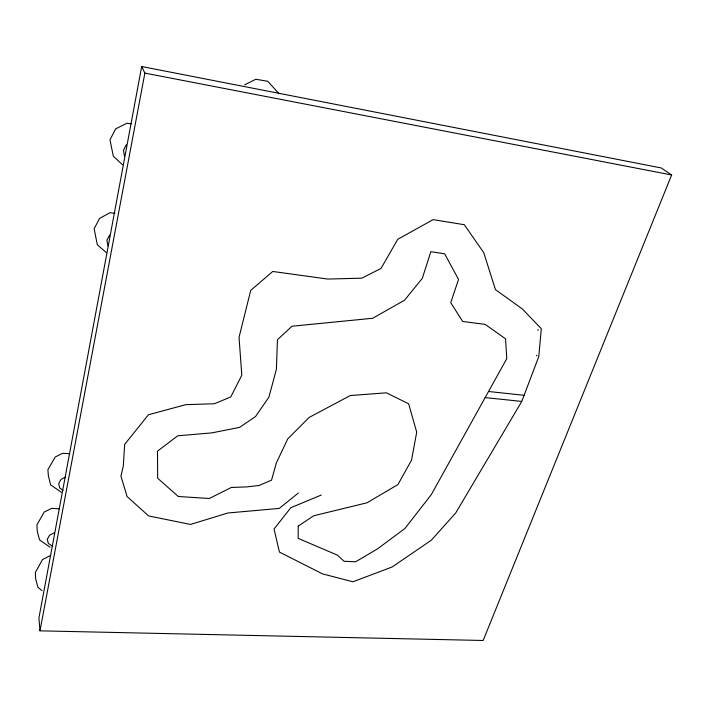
<?xml version="1.0" encoding="UTF-8"?>
<svg xmlns="http://www.w3.org/2000/svg" width="707" height="707" viewBox="0 0 707 707"><rect width="100%" height="100%" fill="white"/><g stroke="black" fill="none" stroke-linecap="round" stroke-linejoin="round"><path stroke-width="1.06" d="M141.683 66.52L38.92 617.945L39.99 630.838L483.155 640.48L671.65 174.974L661.222 167.948L141.683 66.52L144.873 73.095L39.99 630.838M321.287 495.033L290.789 507.741L274.042 529.013L279.442 552.079L322.48 573.872L352.952 581.79L392.093 566.996L431.305 540.236L455.723 512.964L521.766 401.435L538.769 356.637L541.315 328.684L522.296 308.924L495.448 289.64L483.765 252.726L464.296 224.711L433.108 219.63L397.741 239.311L381.011 268.457L361.754 278.187L327.774 279.053L272.752 271.461L250.729 290.374L239.037 337.327L241.803 375.205L230.774 396.963L214.38 403.75L185.773 404.669L148.443 414.753L124.679 444.358L123.274 466.293L120.924 476.085L127.101 496.579L148.62 515.924L190.501 524.444L227.822 512.999L279.274 508.404L298.372 493.018M126.323 144.785L123.451 150.291L124.494 156.335M109.62 235.086L106.881 240.247L107.932 245.824M536.348 355.842L536.958 355.241M537.691 330.222L538.425 329.754M65.212 477.243L61.085 479.319L58.681 483.606L59.759 488.024L63.047 490.313M54.421 532.742L49.587 535.181L47.263 539.273L48.341 543.444L52.371 546.104M49.72 555.808L42.464 559.626L35.35 572.458L35.73 579.183L37.904 587.234L41.978 590.645M244.64 84.849L255.837 79.255L267.794 81.296L278.929 93.589M69.728 453.691L62.543 453.311L55.27 456.969L47.89 469.651L48.394 475.882L50.612 484.869L61.385 492.275M485.152 397.59L521.766 401.435M488.537 391.492L524.09 395.301M59.317 508.801L51.602 508.395L44.179 512.08L36.905 524.868L37.303 531.39L39.521 539.874L50.003 547.218M114.941 213.32L109.965 212.71L99.563 218.419L94.146 228.732L97.319 244.772L106.289 252.558M131.166 123.849L126.986 123.212L115.648 128.868L109.983 139.871L113.323 156.185L122.523 164.766M144.873 73.095L671.65 174.974M298.239 526.079L298.16 538.372L337.531 555.198L344.044 561.261L355.621 561.8L377.467 548.897L404.934 528.5L431.323 494.582L506.778 358.635L505.558 338.83L485.179 324.38L462.661 321.455L450.757 302.693L458.534 279.406L444.632 253.786L430.828 251.683L422.326 278.328L404.572 300.192L372.704 318.265L292 326.227L277.453 339.714L276.419 369.187L268.916 397.131L255.589 416.485L239.602 427.373L211.817 432.878L177.731 435.804L157.493 451.163L157.67 478.232L178.27 496.491L209.29 498.488L231.339 487.468L246.937 486.893L259.036 485.488L271.532 480.15L276.366 462.882L287.731 438.914L309.18 417.413L350.248 395.549L386.358 392.827L408.655 403.785L416.706 432.154L411.554 460.107L397.944 484.551L367.004 502.792L313.722 515.748L298.239 526.079"/></g></svg>
